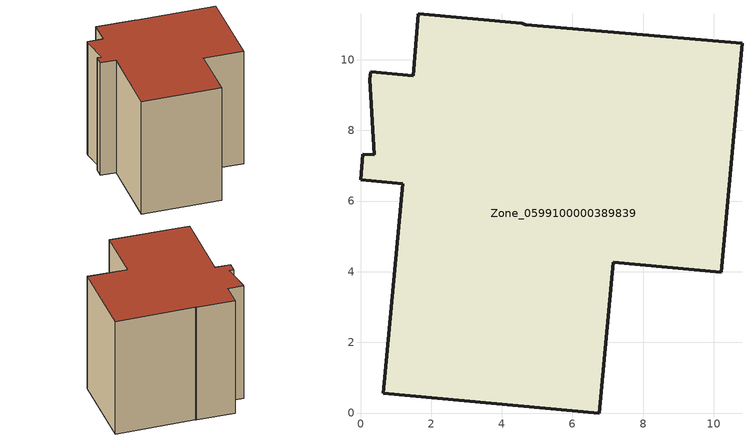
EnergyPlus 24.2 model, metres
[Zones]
Zone_0599100000389839
 floor ground (C_G): 4.56,11.03 4.68,10.99 10.8,10.46 10.21,3.99 7.15,4.26 6.76,0 0.65,0.56 1.2,6.49 0,6.6 0.07,7.32 0.4,7.31 0.26,9.45 0.28,9.66 1.49,9.55 1.64,11.3 z0
 wall outside (C_F): 1.2,6.49 0.65,0.56 6.76,0 7.15,4.26 10.21,3.99 10.8,10.46 4.68,10.99 4.56,11.03 1.64,11.3 1.49,9.55 0.28,9.66 0.26,9.45 0.4,7.31 0.07,7.32 0,6.6 1.2,6.49 z0:9.66
 roof outside (C_R): 0.26,9.45 0.4,7.31 0.07,7.32 0,6.6 1.2,6.49 0.65,0.56 6.76,0 7.15,4.26 10.21,3.99 10.8,10.46 4.68,10.99 4.56,11.03 1.64,11.3 1.49,9.55 0.28,9.66 z9.66
[BUILDING]
Pand.0599100000389839: North Axis=0; Terrain=City; Loads Convergence Tolerance Value=0.04; Temperature Convergence Tolerance Value=0.4; Solar Distribution=FullExterior; Maximum Number of Warmup Days=25; Minimum Number of Warmup Days=1
[Site:Location]
Rotterdam.The.Hague.AP_ZH_NLD Design_Conditions: Latitude=51.96; Longitude=4.45; Time Zone=1; Elevation=-4.5
[SITE:GROUNDTEMPERATURE:BUILDINGSURFACE]
18, 18, 18, 18, 18, 18, 18, 18, 18, 18, 18, 18
[MATERIAL] Thermal Absorptance=0.9; Solar Absorptance=0.7; Visible Absorptance=0.7
Name | Roughness | Thickness | Conductivity | Density | Specific Heat
G.TC.1992-2005 | MediumSmooth | 0.15 | 0.06 | 540 | 1210
F.TC.1992-2005 | Rough | 0.3 | 0.12 | 1920 | 840
R.TC.1992-2005 | MediumRough | 0.2 | 0.08 | 1500 | 1000
[CONSTRUCTION]
C_G: G.TC.1992-2005
C_F: F.TC.1992-2005
C_R: R.TC.1992-2005
[ZONE]
Zone_0599100000389839: Type=1; Multiplier=1; Ceiling Height=Autocalculate; Volume=Autocalculate; Floor Area=autocalculate; Part of Total Floor Area=Yes
[ZONEINFILTRATION:DESIGNFLOWRATE]
Infil_Zone_0599100000389839: Zone or ZoneList or Space or SpaceList=Zone_0599100000389839; Schedule=AlwaysOn; Design Flow Rate Calculation Method=Flow/Area; Flow Rate per Floor Area=0.0015; Constant Term Coefficient=1; Temperature Term Coefficient=0; Velocity Term Coefficient=0; Velocity Squared Term Coefficient=0
[HVACTEMPLATE:ZONE:IDEALLOADSAIRSYSTEM]
Zone_0599100000389839: Maximum Heating Supply Air Temperature=50; Minimum Cooling Supply Air Temperature=13; Maximum Heating Supply Air Humidity Ratio=0.0156; Minimum Cooling Supply Air Humidity Ratio=0.0077; Heating Limit=NoLimit; Cooling Limit=NoLimit; Dehumidification Control Type=ConstantSensibleHeatRatio; Cooling Sensible Heat Ratio=0.7; Dehumidification Setpoint=60; Humidification Control Type=None; Humidification Setpoint=30; Outdoor Air Method=None; Outdoor Air Flow Rate per Person=0.00944; Outdoor Air Flow Rate per Zone Floor Area=0; Outdoor Air Flow Rate per Zone=0; Demand Controlled Ventilation Type=None; Outdoor Air Economizer Type=NoEconomizer; Heat Recovery Type=None; Sensible Heat Recovery Effectiveness=0.7; Latent Heat Recovery Effectiveness=0.65
[ZONECONTROL:THERMOSTAT]
ThermostatControl_Zone_0599100000389839: Zone or ZoneList=Zone_0599100000389839; Control Type Schedule=DualSetpointControlType; Control 1=Thermostat_Zone_0599100000389839; Temperature Difference Between Cutout And Setpoint=0
[THERMOSTATSETPOINT:DUALSETPOINT]
Thermostat_Zone_0599100000389839: Heating Setpoint Temperature Schedule=HeatingSetpoint_Zone_0599100000389839; Cooling Setpoint Temperature Schedule=CoolingSetpoint_Zone_0599100000389839
[SCHEDULE:COMPACT]
HeatingSetpoint_Zone_0599100000389839: Through: 12/31, For: AllDays, Until: 24:00, 21
CoolingSetpoint_Zone_0599100000389839: Through: 12/31, For: AllDays, Until: 24:00, 24
DualSetpointControlType: Through: 12/31, For: AllDays, Until: 24:00, 4
AlwaysOn: Through: 12/31, For: AllDays, Until: 24:00, 1
